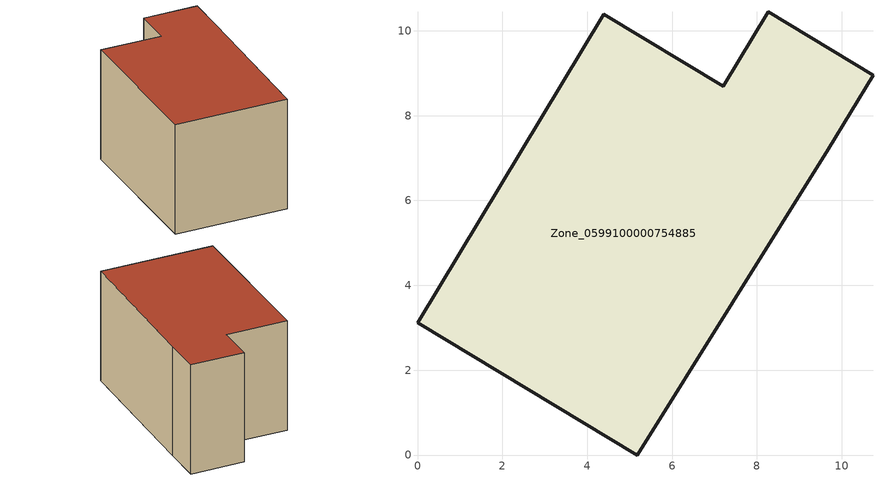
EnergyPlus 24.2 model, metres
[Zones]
Zone_0599100000754885
 floor ground (C_G): 7.21,8.69 8.27,10.44 10.73,8.96 9.68,7.2 5.18,0 0,3.12 4.39,10.39 z0
 wall outside (C_F): 5.18,0 9.68,7.2 10.73,8.96 8.27,10.44 7.21,8.69 4.39,10.39 0,3.12 5.18,0 z0:6.06
 roof outside (C_R): 8.27,10.44 7.21,8.69 4.39,10.39 0,3.12 5.18,0 9.68,7.2 10.73,8.96 z6.06
[BUILDING]
Pand.0599100000754885: North Axis=0; Terrain=City; Loads Convergence Tolerance Value=0.04; Temperature Convergence Tolerance Value=0.4; Solar Distribution=FullExterior; Maximum Number of Warmup Days=25; Minimum Number of Warmup Days=1
[Site:Location]
Rotterdam.The.Hague.AP_ZH_NLD Design_Conditions: Latitude=51.96; Longitude=4.45; Time Zone=1; Elevation=-4.5
[SITE:GROUNDTEMPERATURE:BUILDINGSURFACE]
18, 18, 18, 18, 18, 18, 18, 18, 18, 18, 18, 18
[MATERIAL] Thermal Absorptance=0.9; Solar Absorptance=0.7; Visible Absorptance=0.7
Name | Roughness | Thickness | Conductivity | Density | Specific Heat
G.TI.1946-1964 | MediumSmooth | 0.15 | 1 | 540 | 1210
F.TI.1946-1964 | Rough | 0.3 | 0.857143 | 1920 | 840
R.TI.1946-1964 | MediumRough | 0.2 | 0.277778 | 1500 | 1000
[CONSTRUCTION]
C_G: G.TI.1946-1964
C_F: F.TI.1946-1964
C_R: R.TI.1946-1964
[ZONE]
Zone_0599100000754885: Type=1; Multiplier=1; Ceiling Height=Autocalculate; Volume=Autocalculate; Floor Area=autocalculate; Part of Total Floor Area=Yes
[ZONEINFILTRATION:DESIGNFLOWRATE]
Infil_Zone_0599100000754885: Zone or ZoneList or Space or SpaceList=Zone_0599100000754885; Schedule=AlwaysOn; Design Flow Rate Calculation Method=Flow/Area; Flow Rate per Floor Area=0.003; Constant Term Coefficient=1; Temperature Term Coefficient=0; Velocity Term Coefficient=0; Velocity Squared Term Coefficient=0
[HVACTEMPLATE:ZONE:IDEALLOADSAIRSYSTEM]
Zone_0599100000754885: Maximum Heating Supply Air Temperature=50; Minimum Cooling Supply Air Temperature=13; Maximum Heating Supply Air Humidity Ratio=0.0156; Minimum Cooling Supply Air Humidity Ratio=0.0077; Heating Limit=NoLimit; Cooling Limit=NoLimit; Dehumidification Control Type=ConstantSensibleHeatRatio; Cooling Sensible Heat Ratio=0.7; Dehumidification Setpoint=60; Humidification Control Type=None; Humidification Setpoint=30; Outdoor Air Method=None; Outdoor Air Flow Rate per Person=0.00944; Outdoor Air Flow Rate per Zone Floor Area=0; Outdoor Air Flow Rate per Zone=0; Demand Controlled Ventilation Type=None; Outdoor Air Economizer Type=NoEconomizer; Heat Recovery Type=None; Sensible Heat Recovery Effectiveness=0.7; Latent Heat Recovery Effectiveness=0.65
[ZONECONTROL:THERMOSTAT]
ThermostatControl_Zone_0599100000754885: Zone or ZoneList=Zone_0599100000754885; Control Type Schedule=DualSetpointControlType; Control 1=Thermostat_Zone_0599100000754885; Temperature Difference Between Cutout And Setpoint=0
[THERMOSTATSETPOINT:DUALSETPOINT]
Thermostat_Zone_0599100000754885: Heating Setpoint Temperature Schedule=HeatingSetpoint_Zone_0599100000754885; Cooling Setpoint Temperature Schedule=CoolingSetpoint_Zone_0599100000754885
[SCHEDULE:COMPACT]
HeatingSetpoint_Zone_0599100000754885: Through: 12/31, For: AllDays, Until: 24:00, 21
CoolingSetpoint_Zone_0599100000754885: Through: 12/31, For: AllDays, Until: 24:00, 24
DualSetpointControlType: Through: 12/31, For: AllDays, Until: 24:00, 4
AlwaysOn: Through: 12/31, For: AllDays, Until: 24:00, 1
